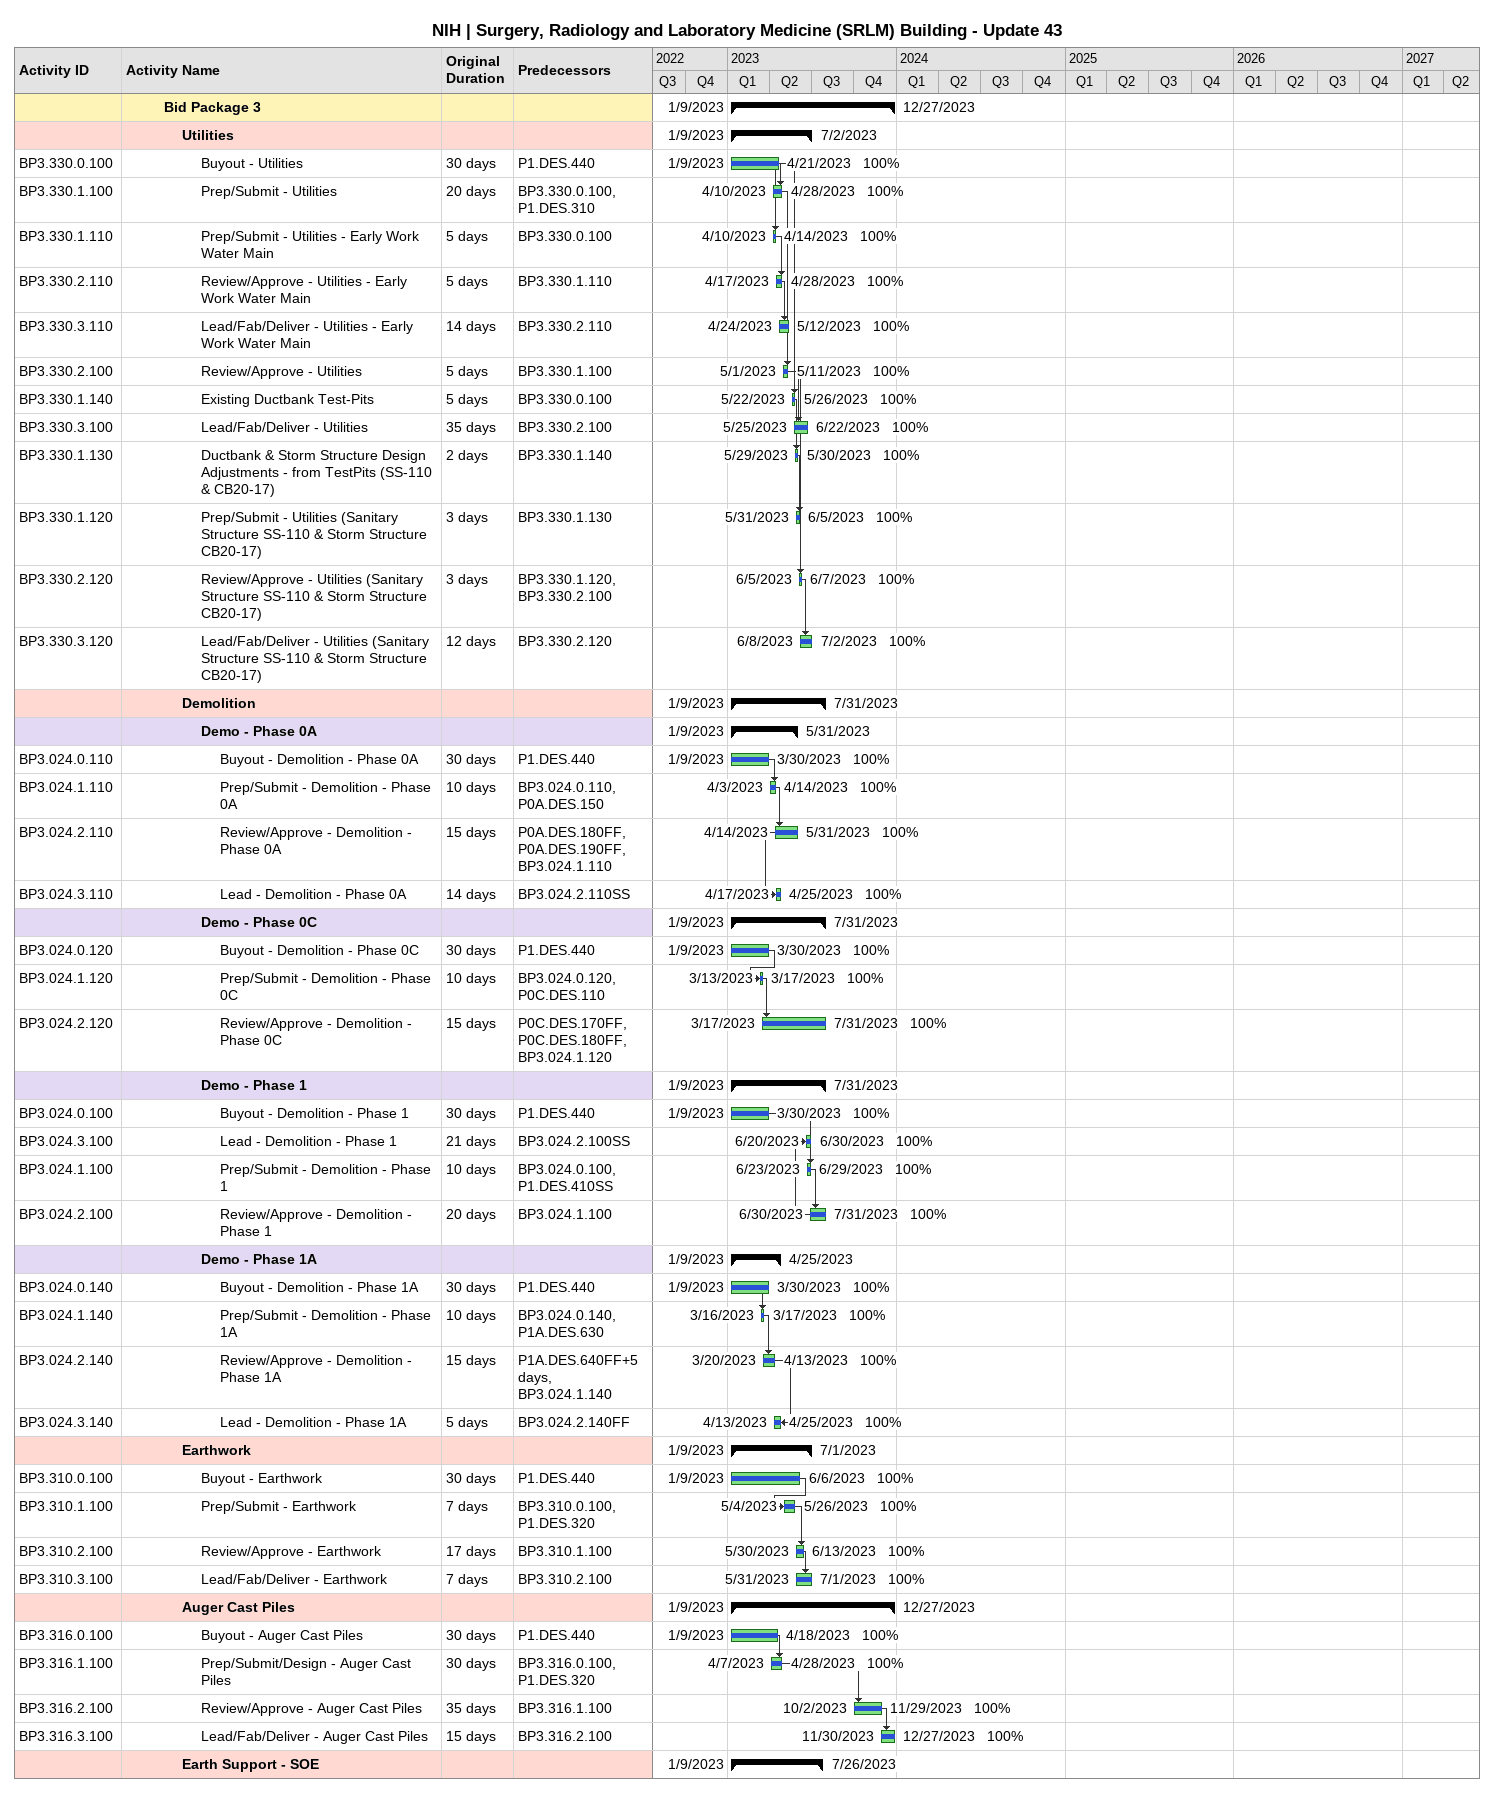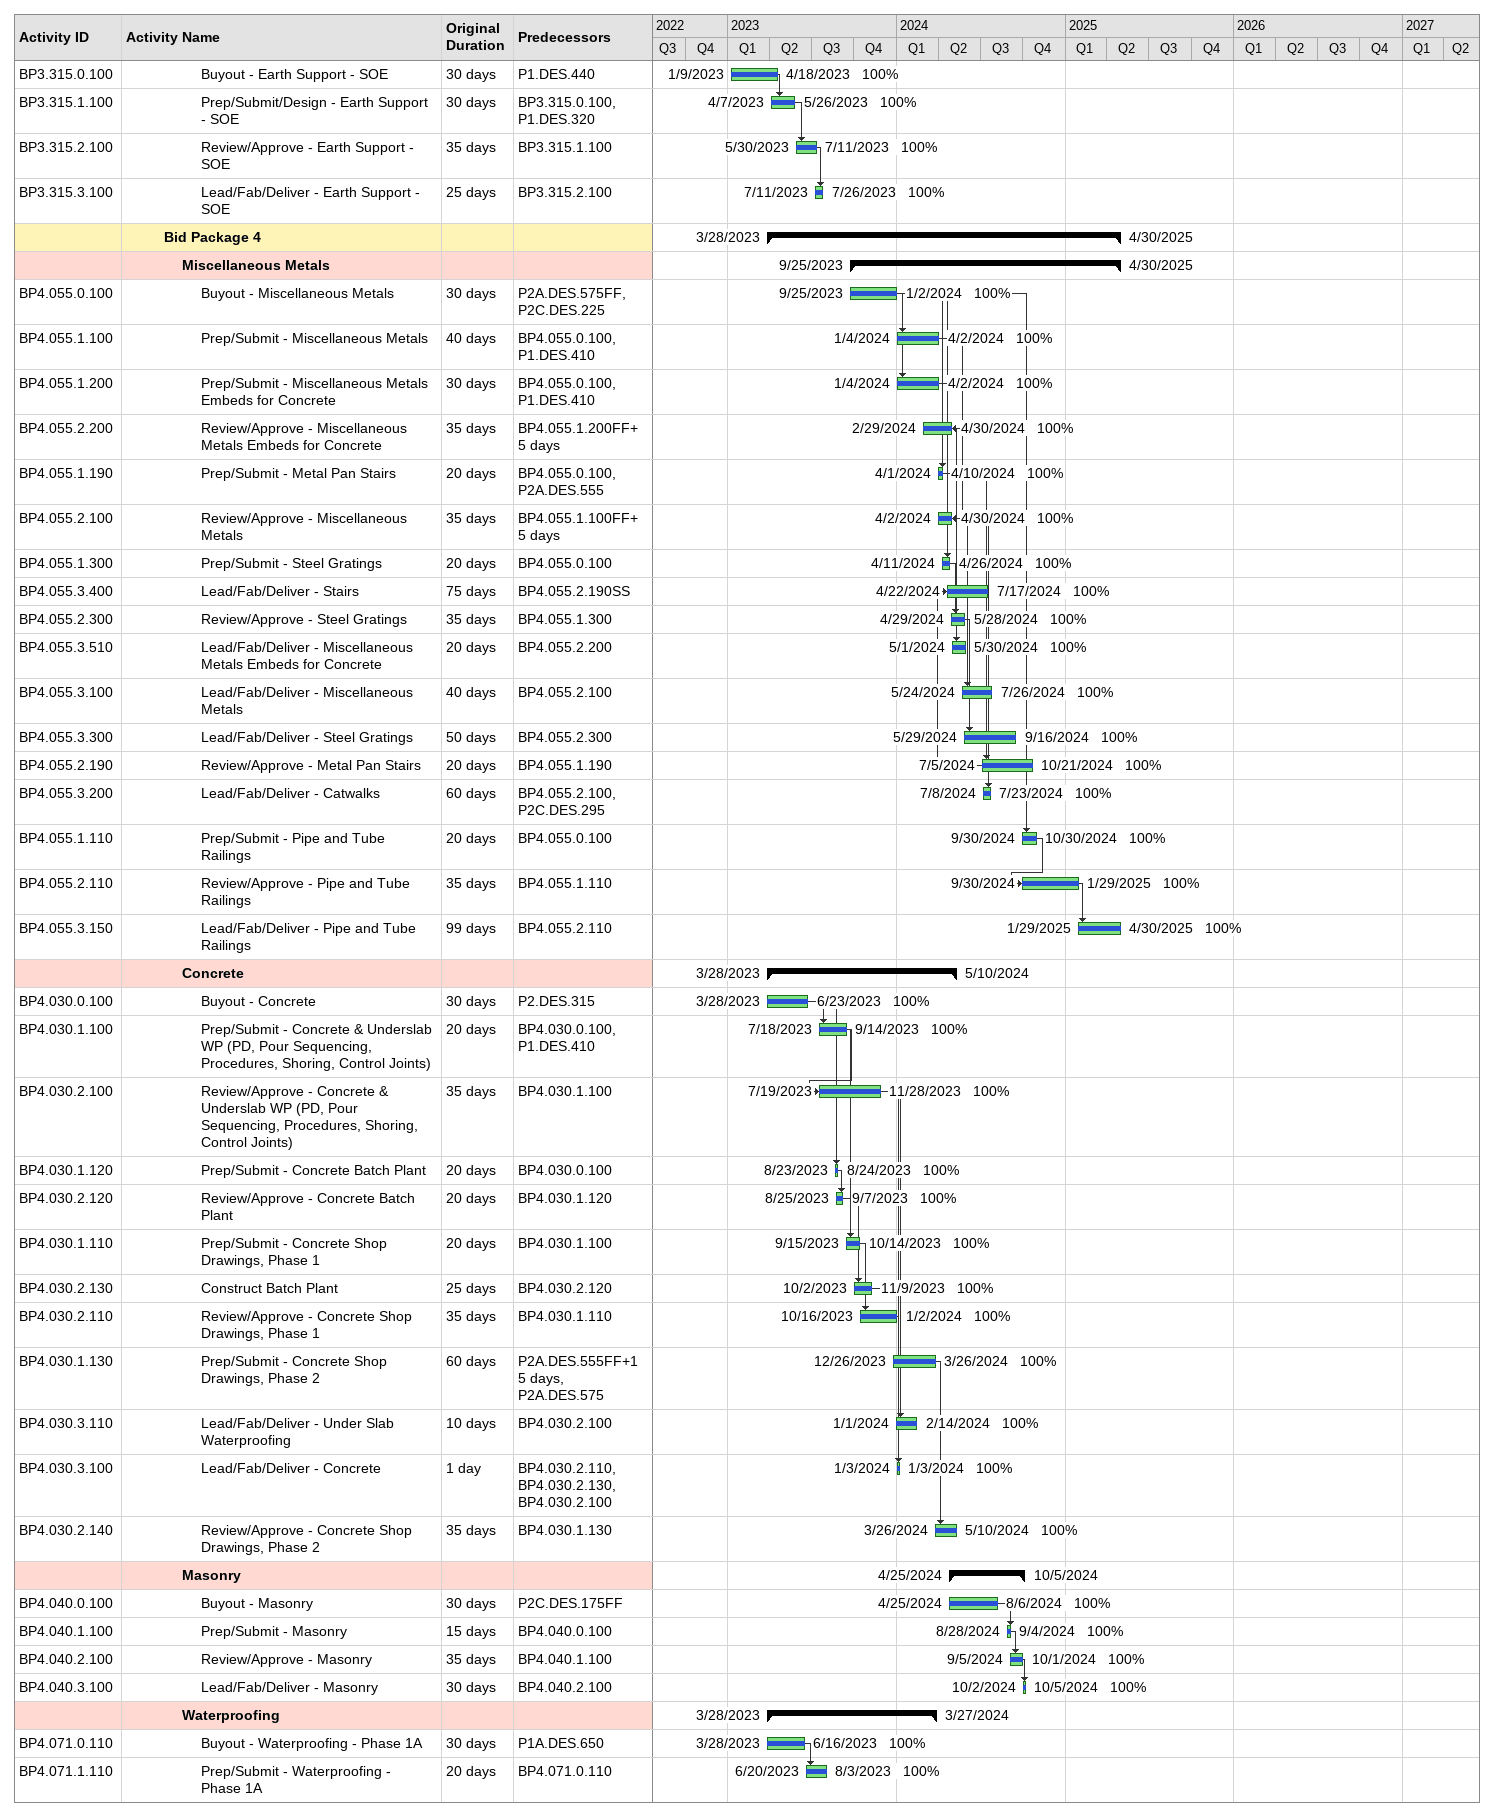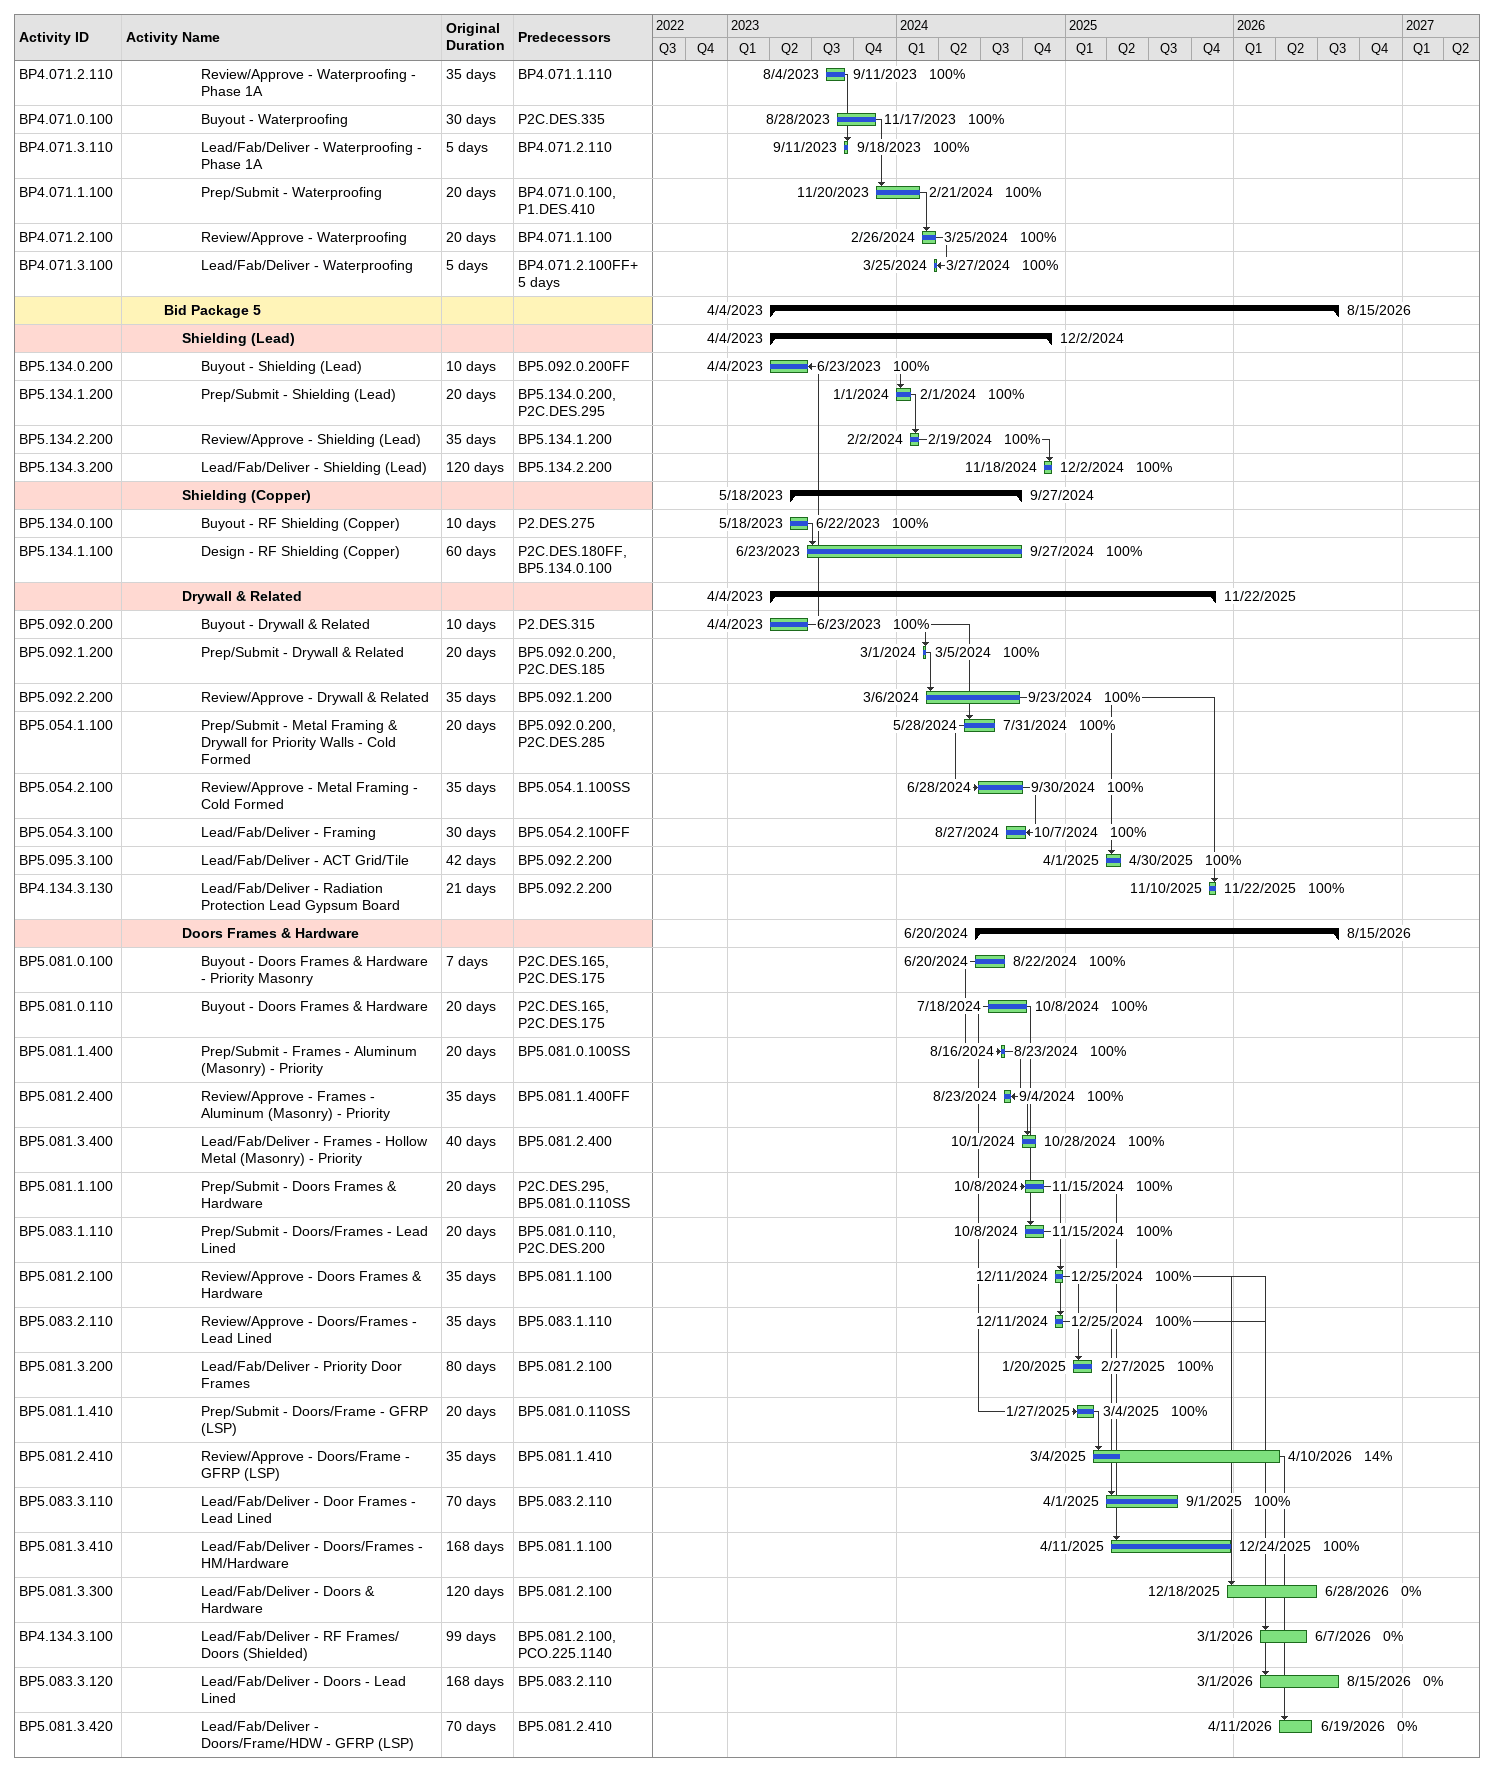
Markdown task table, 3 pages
NIH | Surgery, Radiology and Laboratory Medicine (SRLM) Building - Update 43

| ID | Level | Task | Original duration | Start | Finish | Predecessors | % complete |
|---|---|---|---|---|---|---|---|
|  | 3 | **Bid Package 3** |  | 2023-01-09 | 2023-12-27 |  |  |
|  | 4 | **Utilities** |  | 2023-01-09 | 2023-07-02 |  |  |
| BP3.330.0.100 | 5 | Buyout - Utilities | 30d | 2023-01-09 | 2023-04-21 | P1.DES.440 | 100 |
| BP3.330.1.100 | 5 | Prep/Submit - Utilities | 20d | 2023-04-10 | 2023-04-28 | BP3.330.0.100, P1.DES.310 | 100 |
| BP3.330.1.110 | 5 | Prep/Submit - Utilities - Early Work Water Main | 5d | 2023-04-10 | 2023-04-14 | BP3.330.0.100 | 100 |
| BP3.330.2.110 | 5 | Review/Approve - Utilities - Early Work Water Main | 5d | 2023-04-17 | 2023-04-28 | BP3.330.1.110 | 100 |
| BP3.330.3.110 | 5 | Lead/Fab/Deliver - Utilities - Early Work Water Main | 14d | 2023-04-24 | 2023-05-12 | BP3.330.2.110 | 100 |
| BP3.330.2.100 | 5 | Review/Approve - Utilities | 5d | 2023-05-01 | 2023-05-11 | BP3.330.1.100 | 100 |
| BP3.330.1.140 | 5 | Existing Ductbank Test-Pits | 5d | 2023-05-22 | 2023-05-26 | BP3.330.0.100 | 100 |
| BP3.330.3.100 | 5 | Lead/Fab/Deliver - Utilities | 35d | 2023-05-25 | 2023-06-22 | BP3.330.2.100 | 100 |
| BP3.330.1.130 | 5 | Ductbank & Storm Structure Design Adjustments - from TestPits (SS-110 & CB20-17) | 2d | 2023-05-29 | 2023-05-30 | BP3.330.1.140 | 100 |
| BP3.330.1.120 | 5 | Prep/Submit - Utilities (Sanitary Structure SS-110 & Storm Structure CB20-17) | 3d | 2023-05-31 | 2023-06-05 | BP3.330.1.130 | 100 |
| BP3.330.2.120 | 5 | Review/Approve - Utilities (Sanitary Structure SS-110 & Storm Structure CB20-17) | 3d | 2023-06-05 | 2023-06-07 | BP3.330.1.120, BP3.330.2.100 | 100 |
| BP3.330.3.120 | 5 | Lead/Fab/Deliver - Utilities (Sanitary Structure SS-110 & Storm Structure CB20-17) | 12d | 2023-06-08 | 2023-07-02 | BP3.330.2.120 | 100 |
|  | 4 | **Demolition** |  | 2023-01-09 | 2023-07-31 |  |  |
|  | 5 | **Demo - Phase 0A** |  | 2023-01-09 | 2023-05-31 |  |  |
| BP3.024.0.110 | 6 | Buyout - Demolition - Phase 0A | 30d | 2023-01-09 | 2023-03-30 | P1.DES.440 | 100 |
| BP3.024.1.110 | 6 | Prep/Submit - Demolition - Phase 0A | 10d | 2023-04-03 | 2023-04-14 | BP3.024.0.110, P0A.DES.150 | 100 |
| BP3.024.2.110 | 6 | Review/Approve - Demolition - Phase 0A | 15d | 2023-04-14 | 2023-05-31 | P0A.DES.180FF, P0A.DES.190FF, BP3.024.1.110 | 100 |
| BP3.024.3.110 | 6 | Lead - Demolition - Phase 0A | 14d | 2023-04-17 | 2023-04-25 | BP3.024.2.110SS | 100 |
|  | 5 | **Demo - Phase 0C** |  | 2023-01-09 | 2023-07-31 |  |  |
| BP3.024.0.120 | 6 | Buyout - Demolition - Phase 0C | 30d | 2023-01-09 | 2023-03-30 | P1.DES.440 | 100 |
| BP3.024.1.120 | 6 | Prep/Submit - Demolition - Phase 0C | 10d | 2023-03-13 | 2023-03-17 | BP3.024.0.120, P0C.DES.110 | 100 |
| BP3.024.2.120 | 6 | Review/Approve - Demolition - Phase 0C | 15d | 2023-03-17 | 2023-07-31 | P0C.DES.170FF, P0C.DES.180FF, BP3.024.1.120 | 100 |
|  | 5 | **Demo - Phase 1** |  | 2023-01-09 | 2023-07-31 |  |  |
| BP3.024.0.100 | 6 | Buyout - Demolition - Phase 1 | 30d | 2023-01-09 | 2023-03-30 | P1.DES.440 | 100 |
| BP3.024.3.100 | 6 | Lead - Demolition - Phase 1 | 21d | 2023-06-20 | 2023-06-30 | BP3.024.2.100SS | 100 |
| BP3.024.1.100 | 6 | Prep/Submit - Demolition - Phase 1 | 10d | 2023-06-23 | 2023-06-29 | BP3.024.0.100, P1.DES.410SS | 100 |
| BP3.024.2.100 | 6 | Review/Approve - Demolition - Phase 1 | 20d | 2023-06-30 | 2023-07-31 | BP3.024.1.100 | 100 |
|  | 5 | **Demo - Phase 1A** |  | 2023-01-09 | 2023-04-25 |  |  |
| BP3.024.0.140 | 6 | Buyout - Demolition - Phase 1A | 30d | 2023-01-09 | 2023-03-30 | P1.DES.440 | 100 |
| BP3.024.1.140 | 6 | Prep/Submit - Demolition - Phase 1A | 10d | 2023-03-16 | 2023-03-17 | BP3.024.0.140, P1A.DES.630 | 100 |
| BP3.024.2.140 | 6 | Review/Approve - Demolition - Phase 1A | 15d | 2023-03-20 | 2023-04-13 | P1A.DES.640FF+5d, BP3.024.1.140 | 100 |
| BP3.024.3.140 | 6 | Lead - Demolition - Phase 1A | 5d | 2023-04-13 | 2023-04-25 | BP3.024.2.140FF | 100 |
|  | 4 | **Earthwork** |  | 2023-01-09 | 2023-07-01 |  |  |
| BP3.310.0.100 | 5 | Buyout - Earthwork | 30d | 2023-01-09 | 2023-06-06 | P1.DES.440 | 100 |
| BP3.310.1.100 | 5 | Prep/Submit - Earthwork | 7d | 2023-05-04 | 2023-05-26 | BP3.310.0.100, P1.DES.320 | 100 |
| BP3.310.2.100 | 5 | Review/Approve - Earthwork | 17d | 2023-05-30 | 2023-06-13 | BP3.310.1.100 | 100 |
| BP3.310.3.100 | 5 | Lead/Fab/Deliver - Earthwork | 7d | 2023-05-31 | 2023-07-01 | BP3.310.2.100 | 100 |
|  | 4 | **Auger Cast Piles** |  | 2023-01-09 | 2023-12-27 |  |  |
| BP3.316.0.100 | 5 | Buyout - Auger Cast Piles | 30d | 2023-01-09 | 2023-04-18 | P1.DES.440 | 100 |
| BP3.316.1.100 | 5 | Prep/Submit/Design - Auger Cast Piles | 30d | 2023-04-07 | 2023-04-28 | BP3.316.0.100, P1.DES.320 | 100 |
| BP3.316.2.100 | 5 | Review/Approve - Auger Cast Piles | 35d | 2023-10-02 | 2023-11-29 | BP3.316.1.100 | 100 |
| BP3.316.3.100 | 5 | Lead/Fab/Deliver - Auger Cast Piles | 15d | 2023-11-30 | 2023-12-27 | BP3.316.2.100 | 100 |
|  | 4 | **Earth Support - SOE** |  | 2023-01-09 | 2023-07-26 |  |  |
| BP3.315.0.100 | 5 | Buyout - Earth Support - SOE | 30d | 2023-01-09 | 2023-04-18 | P1.DES.440 | 100 |
| BP3.315.1.100 | 5 | Prep/Submit/Design - Earth Support - SOE | 30d | 2023-04-07 | 2023-05-26 | BP3.315.0.100, P1.DES.320 | 100 |
| BP3.315.2.100 | 5 | Review/Approve - Earth Support - SOE | 35d | 2023-05-30 | 2023-07-11 | BP3.315.1.100 | 100 |
| BP3.315.3.100 | 5 | Lead/Fab/Deliver - Earth Support - SOE | 25d | 2023-07-11 | 2023-07-26 | BP3.315.2.100 | 100 |
|  | 3 | **Bid Package 4** |  | 2023-03-28 | 2025-04-30 |  |  |
|  | 4 | **Miscellaneous Metals** |  | 2023-09-25 | 2025-04-30 |  |  |
| BP4.055.0.100 | 5 | Buyout - Miscellaneous Metals | 30d | 2023-09-25 | 2024-01-02 | P2A.DES.575FF, P2C.DES.225 | 100 |
| BP4.055.1.100 | 5 | Prep/Submit - Miscellaneous Metals | 40d | 2024-01-04 | 2024-04-02 | BP4.055.0.100, P1.DES.410 | 100 |
| BP4.055.1.200 | 5 | Prep/Submit - Miscellaneous Metals Embeds for Concrete | 30d | 2024-01-04 | 2024-04-02 | BP4.055.0.100, P1.DES.410 | 100 |
| BP4.055.2.200 | 5 | Review/Approve - Miscellaneous Metals Embeds for Concrete | 35d | 2024-02-29 | 2024-04-30 | BP4.055.1.200FF+5d | 100 |
| BP4.055.1.190 | 5 | Prep/Submit - Metal Pan Stairs | 20d | 2024-04-01 | 2024-04-10 | BP4.055.0.100, P2A.DES.555 | 100 |
| BP4.055.2.100 | 5 | Review/Approve - Miscellaneous Metals | 35d | 2024-04-02 | 2024-04-30 | BP4.055.1.100FF+5d | 100 |
| BP4.055.1.300 | 5 | Prep/Submit - Steel Gratings | 20d | 2024-04-11 | 2024-04-26 | BP4.055.0.100 | 100 |
| BP4.055.3.400 | 5 | Lead/Fab/Deliver - Stairs | 75d | 2024-04-22 | 2024-07-17 | BP4.055.2.190SS | 100 |
| BP4.055.2.300 | 5 | Review/Approve - Steel Gratings | 35d | 2024-04-29 | 2024-05-28 | BP4.055.1.300 | 100 |
| BP4.055.3.510 | 5 | Lead/Fab/Deliver - Miscellaneous Metals Embeds for Concrete | 20d | 2024-05-01 | 2024-05-30 | BP4.055.2.200 | 100 |
| BP4.055.3.100 | 5 | Lead/Fab/Deliver - Miscellaneous Metals | 40d | 2024-05-24 | 2024-07-26 | BP4.055.2.100 | 100 |
| BP4.055.3.300 | 5 | Lead/Fab/Deliver - Steel Gratings | 50d | 2024-05-29 | 2024-09-16 | BP4.055.2.300 | 100 |
| BP4.055.2.190 | 5 | Review/Approve - Metal Pan Stairs | 20d | 2024-07-05 | 2024-10-21 | BP4.055.1.190 | 100 |
| BP4.055.3.200 | 5 | Lead/Fab/Deliver - Catwalks | 60d | 2024-07-08 | 2024-07-23 | BP4.055.2.100, P2C.DES.295 | 100 |
| BP4.055.1.110 | 5 | Prep/Submit - Pipe and Tube Railings | 20d | 2024-09-30 | 2024-10-30 | BP4.055.0.100 | 100 |
| BP4.055.2.110 | 5 | Review/Approve - Pipe and Tube Railings | 35d | 2024-09-30 | 2025-01-29 | BP4.055.1.110 | 100 |
| BP4.055.3.150 | 5 | Lead/Fab/Deliver - Pipe and Tube Railings | 99d | 2025-01-29 | 2025-04-30 | BP4.055.2.110 | 100 |
|  | 4 | **Concrete** |  | 2023-03-28 | 2024-05-10 |  |  |
| BP4.030.0.100 | 5 | Buyout - Concrete | 30d | 2023-03-28 | 2023-06-23 | P2.DES.315 | 100 |
| BP4.030.1.100 | 5 | Prep/Submit - Concrete & Underslab WP (PD, Pour Sequencing, Procedures, Shoring, Control Joints) | 20d | 2023-07-18 | 2023-09-14 | BP4.030.0.100, P1.DES.410 | 100 |
| BP4.030.2.100 | 5 | Review/Approve - Concrete & Underslab WP (PD, Pour Sequencing, Procedures, Shoring, Control Joints) | 35d | 2023-07-19 | 2023-11-28 | BP4.030.1.100 | 100 |
| BP4.030.1.120 | 5 | Prep/Submit - Concrete Batch Plant | 20d | 2023-08-23 | 2023-08-24 | BP4.030.0.100 | 100 |
| BP4.030.2.120 | 5 | Review/Approve - Concrete Batch Plant | 20d | 2023-08-25 | 2023-09-07 | BP4.030.1.120 | 100 |
| BP4.030.1.110 | 5 | Prep/Submit - Concrete Shop Drawings, Phase 1 | 20d | 2023-09-15 | 2023-10-14 | BP4.030.1.100 | 100 |
| BP4.030.2.130 | 5 | Construct Batch Plant | 25d | 2023-10-02 | 2023-11-09 | BP4.030.2.120 | 100 |
| BP4.030.2.110 | 5 | Review/Approve - Concrete Shop Drawings, Phase 1 | 35d | 2023-10-16 | 2024-01-02 | BP4.030.1.110 | 100 |
| BP4.030.1.130 | 5 | Prep/Submit - Concrete Shop Drawings, Phase 2 | 60d | 2023-12-26 | 2024-03-26 | P2A.DES.555FF+15d, P2A.DES.575 | 100 |
| BP4.030.3.110 | 5 | Lead/Fab/Deliver - Under Slab Waterproofing | 10d | 2024-01-01 | 2024-02-14 | BP4.030.2.100 | 100 |
| BP4.030.3.100 | 5 | Lead/Fab/Deliver - Concrete | 1d | 2024-01-03 | 2024-01-03 | BP4.030.2.110, BP4.030.2.130, BP4.030.2.100 | 100 |
| BP4.030.2.140 | 5 | Review/Approve - Concrete Shop Drawings, Phase 2 | 35d | 2024-03-26 | 2024-05-10 | BP4.030.1.130 | 100 |
|  | 4 | **Masonry** |  | 2024-04-25 | 2024-10-05 |  |  |
| BP4.040.0.100 | 5 | Buyout - Masonry | 30d | 2024-04-25 | 2024-08-06 | P2C.DES.175FF | 100 |
| BP4.040.1.100 | 5 | Prep/Submit - Masonry | 15d | 2024-08-28 | 2024-09-04 | BP4.040.0.100 | 100 |
| BP4.040.2.100 | 5 | Review/Approve - Masonry | 35d | 2024-09-05 | 2024-10-01 | BP4.040.1.100 | 100 |
| BP4.040.3.100 | 5 | Lead/Fab/Deliver - Masonry | 30d | 2024-10-02 | 2024-10-05 | BP4.040.2.100 | 100 |
|  | 4 | **Waterproofing** |  | 2023-03-28 | 2024-03-27 |  |  |
| BP4.071.0.110 | 5 | Buyout - Waterproofing - Phase 1A | 30d | 2023-03-28 | 2023-06-16 | P1A.DES.650 | 100 |
| BP4.071.1.110 | 5 | Prep/Submit - Waterproofing - Phase 1A | 20d | 2023-06-20 | 2023-08-03 | BP4.071.0.110 | 100 |
| BP4.071.2.110 | 5 | Review/Approve - Waterproofing - Phase 1A | 35d | 2023-08-04 | 2023-09-11 | BP4.071.1.110 | 100 |
| BP4.071.0.100 | 5 | Buyout - Waterproofing | 30d | 2023-08-28 | 2023-11-17 | P2C.DES.335 | 100 |
| BP4.071.3.110 | 5 | Lead/Fab/Deliver - Waterproofing - Phase 1A | 5d | 2023-09-11 | 2023-09-18 | BP4.071.2.110 | 100 |
| BP4.071.1.100 | 5 | Prep/Submit - Waterproofing | 20d | 2023-11-20 | 2024-02-21 | BP4.071.0.100, P1.DES.410 | 100 |
| BP4.071.2.100 | 5 | Review/Approve - Waterproofing | 20d | 2024-02-26 | 2024-03-25 | BP4.071.1.100 | 100 |
| BP4.071.3.100 | 5 | Lead/Fab/Deliver - Waterproofing | 5d | 2024-03-25 | 2024-03-27 | BP4.071.2.100FF+5d | 100 |
|  | 3 | **Bid Package 5** |  | 2023-04-04 | 2026-08-15 |  |  |
|  | 4 | **Shielding (Lead)** |  | 2023-04-04 | 2024-12-02 |  |  |
| BP5.134.0.200 | 5 | Buyout - Shielding (Lead) | 10d | 2023-04-04 | 2023-06-23 | BP5.092.0.200FF | 100 |
| BP5.134.1.200 | 5 | Prep/Submit - Shielding (Lead) | 20d | 2024-01-01 | 2024-02-01 | BP5.134.0.200, P2C.DES.295 | 100 |
| BP5.134.2.200 | 5 | Review/Approve - Shielding (Lead) | 35d | 2024-02-02 | 2024-02-19 | BP5.134.1.200 | 100 |
| BP5.134.3.200 | 5 | Lead/Fab/Deliver - Shielding (Lead) | 120d | 2024-11-18 | 2024-12-02 | BP5.134.2.200 | 100 |
|  | 4 | **Shielding (Copper)** |  | 2023-05-18 | 2024-09-27 |  |  |
| BP5.134.0.100 | 5 | Buyout - RF Shielding (Copper) | 10d | 2023-05-18 | 2023-06-22 | P2.DES.275 | 100 |
| BP5.134.1.100 | 5 | Design - RF Shielding (Copper) | 60d | 2023-06-23 | 2024-09-27 | P2C.DES.180FF, BP5.134.0.100 | 100 |
|  | 4 | **Drywall & Related** |  | 2023-04-04 | 2025-11-22 |  |  |
| BP5.092.0.200 | 5 | Buyout - Drywall & Related | 10d | 2023-04-04 | 2023-06-23 | P2.DES.315 | 100 |
| BP5.092.1.200 | 5 | Prep/Submit - Drywall & Related | 20d | 2024-03-01 | 2024-03-05 | BP5.092.0.200, P2C.DES.185 | 100 |
| BP5.092.2.200 | 5 | Review/Approve - Drywall & Related | 35d | 2024-03-06 | 2024-09-23 | BP5.092.1.200 | 100 |
| BP5.054.1.100 | 5 | Prep/Submit - Metal Framing & Drywall for Priority Walls - Cold Formed | 20d | 2024-05-28 | 2024-07-31 | BP5.092.0.200, P2C.DES.285 | 100 |
| BP5.054.2.100 | 5 | Review/Approve - Metal Framing - Cold Formed | 35d | 2024-06-28 | 2024-09-30 | BP5.054.1.100SS | 100 |
| BP5.054.3.100 | 5 | Lead/Fab/Deliver - Framing | 30d | 2024-08-27 | 2024-10-07 | BP5.054.2.100FF | 100 |
| BP5.095.3.100 | 5 | Lead/Fab/Deliver - ACT Grid/Tile | 42d | 2025-04-01 | 2025-04-30 | BP5.092.2.200 | 100 |
| BP4.134.3.130 | 5 | Lead/Fab/Deliver - Radiation Protection Lead Gypsum Board | 21d | 2025-11-10 | 2025-11-22 | BP5.092.2.200 | 100 |
|  | 4 | **Doors Frames & Hardware** |  | 2024-06-20 | 2026-08-15 |  |  |
| BP5.081.0.100 | 5 | Buyout - Doors Frames & Hardware - Priority Masonry | 7d | 2024-06-20 | 2024-08-22 | P2C.DES.165, P2C.DES.175 | 100 |
| BP5.081.0.110 | 5 | Buyout - Doors Frames & Hardware | 20d | 2024-07-18 | 2024-10-08 | P2C.DES.165, P2C.DES.175 | 100 |
| BP5.081.1.400 | 5 | Prep/Submit - Frames - Aluminum (Masonry) - Priority | 20d | 2024-08-16 | 2024-08-23 | BP5.081.0.100SS | 100 |
| BP5.081.2.400 | 5 | Review/Approve - Frames - Aluminum (Masonry) - Priority | 35d | 2024-08-23 | 2024-09-04 | BP5.081.1.400FF | 100 |
| BP5.081.3.400 | 5 | Lead/Fab/Deliver - Frames - Hollow Metal (Masonry) - Priority | 40d | 2024-10-01 | 2024-10-28 | BP5.081.2.400 | 100 |
| BP5.081.1.100 | 5 | Prep/Submit - Doors Frames & Hardware | 20d | 2024-10-08 | 2024-11-15 | P2C.DES.295, BP5.081.0.110SS | 100 |
| BP5.083.1.110 | 5 | Prep/Submit - Doors/Frames - Lead Lined | 20d | 2024-10-08 | 2024-11-15 | BP5.081.0.110, P2C.DES.200 | 100 |
| BP5.081.2.100 | 5 | Review/Approve - Doors Frames & Hardware | 35d | 2024-12-11 | 2024-12-25 | BP5.081.1.100 | 100 |
| BP5.083.2.110 | 5 | Review/Approve - Doors/Frames - Lead Lined | 35d | 2024-12-11 | 2024-12-25 | BP5.083.1.110 | 100 |
| BP5.081.3.200 | 5 | Lead/Fab/Deliver - Priority Door Frames | 80d | 2025-01-20 | 2025-02-27 | BP5.081.2.100 | 100 |
| BP5.081.1.410 | 5 | Prep/Submit - Doors/Frame - GFRP (LSP) | 20d | 2025-01-27 | 2025-03-04 | BP5.081.0.110SS | 100 |
| BP5.081.2.410 | 5 | Review/Approve - Doors/Frame - GFRP (LSP) | 35d | 2025-03-04 | 2026-04-10 | BP5.081.1.410 | 14 |
| BP5.083.3.110 | 5 | Lead/Fab/Deliver - Door Frames - Lead Lined | 70d | 2025-04-01 | 2025-09-01 | BP5.083.2.110 | 100 |
| BP5.081.3.410 | 5 | Lead/Fab/Deliver - Doors/Frames - HM/Hardware | 168d | 2025-04-11 | 2025-12-24 | BP5.081.1.100 | 100 |
| BP5.081.3.300 | 5 | Lead/Fab/Deliver - Doors & Hardware | 120d | 2025-12-18 | 2026-06-28 | BP5.081.2.100 | 0 |
| BP4.134.3.100 | 5 | Lead/Fab/Deliver - RF Frames/ Doors (Shielded) | 99d | 2026-03-01 | 2026-06-07 | BP5.081.2.100, PCO.225.1140 | 0 |
| BP5.083.3.120 | 5 | Lead/Fab/Deliver - Doors - Lead Lined | 168d | 2026-03-01 | 2026-08-15 | BP5.083.2.110 | 0 |
| BP5.081.3.420 | 5 | Lead/Fab/Deliver - Doors/Frame/HDW - GFRP (LSP) | 70d | 2026-04-11 | 2026-06-19 | BP5.081.2.410 | 0 |
